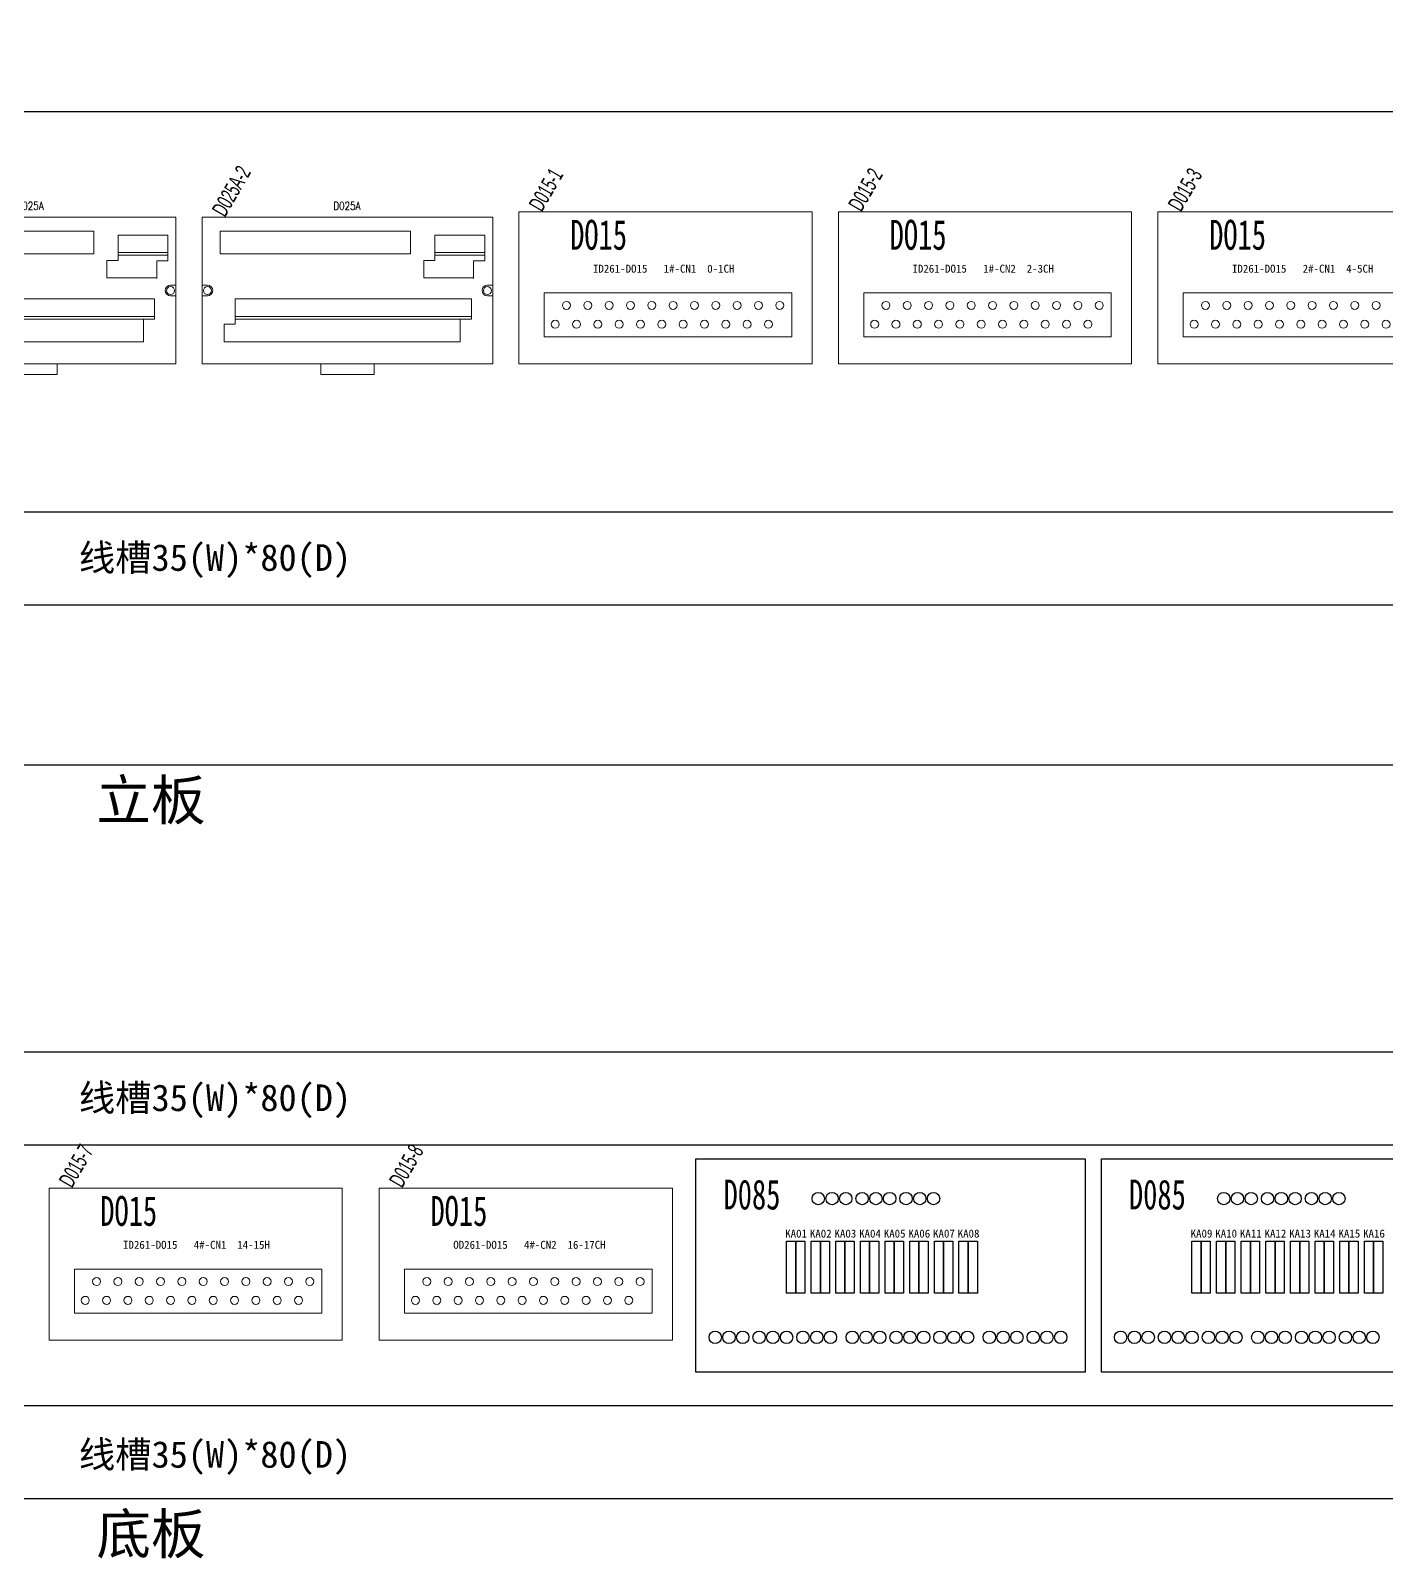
# Model space of a CAD drawing. Header units: millimetres. Extents: x -300 to 5587, y 233 to 3316.
# Drawn here: x 2533 to 3041, y 999 to 1571 of the extents above; entities that cross this region are included whole.
import ezdxf
from ezdxf.enums import TextEntityAlignment as Align

# ---------------------------------------------------------------- set-up
doc = ezdxf.new("R2010")
doc.units = ezdxf.units.MM
doc.layers.add('细实线层', color=7, linetype='Continuous')
doc.styles.get("Standard").update_dxf_attribs({"font": ''})
doc.styles.add('WD', font='romans.shx', dxfattribs={"width": 0.8, "bigfont": 'gbcbig.shx'})
doc.styles.add('宋', font='', dxfattribs={"width": 0.7})
doc.styles.add('样式 8', font='arial.ttf', dxfattribs={"width": 0.6, "height": 2.5})
doc.styles.get('Standard').set_extended_font_data('SimSun')
doc.styles.get('宋').set_extended_font_data('SimSun')

# ---------------------------------------------------------------- blocks, each defined once
blk = doc.blocks.new('D015')
at = {"lineweight": 0}
for p, q in [((4907.11, 1796), (4797.11, 1796)), ((4907.11, 1739), (4907.11, 1796)), ((4797.11, 1739), (4907.11, 1739))]:
    blk.add_line(p, q, dxfattribs=at)
for centre in [(4814.94, 1760.94), (4822.94, 1760.94), (4830.94, 1760.94), (4838.94, 1760.94), (4846.94, 1760.94), (4854.94, 1760.94), (4862.94, 1760.94), (4870.94, 1760.94), (4878.94, 1760.94), (4886.94, 1760.94), (4894.94, 1760.94), (4810.7, 1753.88), (4818.7, 1753.88), (4826.7, 1753.88), (4834.7, 1753.88), (4842.7, 1753.88), (4850.7, 1753.88), (4858.7, 1753.88), (4866.7, 1753.88), (4874.7, 1753.88), (4882.7, 1753.88), (4890.7, 1753.88)]:
    blk.add_circle(centre, 1.5, dxfattribs=at)
at = {"layer": '细实线层', "lineweight": 0}
for p, q in [((4797.11, 1796), (4797.11, 1739)), ((4806.62, 1749.13), (4806.62, 1765.59)), ((4806.62, 1765.59), (4899.47, 1765.59)), ((4899.47, 1765.59), (4899.47, 1749.13)), ((4899.47, 1749.13), (4806.62, 1749.13))]:
    blk.add_line(p, q, dxfattribs=at)
at = {"lineweight": 0, "insert": (4816.32, 1793.01), "char_height": 11.2, "width": 74.3703, "attachment_point": 1, "style": '宋'}
blk.add_mtext('DO15', dxfattribs=at)
blk = doc.blocks.new('DQ40A')
at = {"lineweight": 0}
for p, q in [((87.32, 38.83), (87.32, 48.33)), ((87.32, 48.33), (106, 48.33)), ((106, 38.64), (106, 48.33)), ((87.32, 41.76), (106, 41.76)), ((87.32, 40.76), (106, 40.76)), ((83.15, 32.27), (83.15, 38.83)), ((83.15, 38.83), (87.32, 38.83)), ((101.83, 32.08), (101.83, 38.64)), ((101.83, 38.64), (106, 38.64)), ((2, 29.5), (0, 29.5)), ((83.15, 32.27), (101.83, 32.27)), ((107, 29.5), (109, 29.5)), ((2, 25.5), (0, 25.5)), ((12.43, 14.85), (12.43, 24.35)), ((12.43, 24.35), (101, 24.35)), ((101, 16.78), (101, 24.35)), ((107, 25.5), (109, 25.5)), ((12.43, 17.78), (101, 17.78)), ((8.26, 8.29), (8.26, 14.85)), ((8.26, 14.85), (12.43, 14.85)), ((12.43, 16.78), (101, 16.78)), ((96.83, 8.29), (96.83, 16.78)), ((8.26, 8.29), (96.83, 8.29))]:
    blk.add_line(p, q, dxfattribs=at)
for points in [[(0, 55), (109, 55), (109, 0), (0, 0)], [(6.81, 49.79), (78.21, 49.79), (78.21, 41.29), (6.81, 41.29)], [(44.5, 0), (64.5, 0), (64.5, -4), (44.5, -4)]]:
    blk.add_lwpolyline(points, close=True, dxfattribs=at)
for centre in [(2, 27.5), (107, 27.5)]:
    blk.add_circle(centre, 1.5, dxfattribs=at)
for centre, start, end in [((2, 27.5), 270, 90), ((107, 27.5), 90, 270)]:
    blk.add_arc(centre, 2, start, end, dxfattribs=at)
at = {"lineweight": 0, "style": 'WD', "width": 0.8}
blk.add_attdef('型号', text='', height=3, dxfattribs=at).set_placement((54.32, 59.28), align=Align.MIDDLE)

msp = doc.modelspace()

# ---------------------------------------------------------------- linework, layer by layer
for p, q in [((3146.743, 1541.019), (2046.126, 1541.019)), ((2046.126, 1391.019), (3146.743, 1391.019)), ((3146.743, 1356.019), (2046.126, 1356.019)), ((2046.126, 1188.44), (3426.126, 1188.44)), ((3426.126, 1153.44), (2046.126, 1153.44)), ((2046.126, 1055.839), (3426.126, 1055.839)), ((3461.126, 1020.839), (2011.126, 1020.839))]:
    msp.add_line(p, q)
msp.add_lwpolyline([(3146.743, 1296.019), (2011.126, 1296.019), (2011.126, 1756.019), (3461.126, 1756.019), (3461.126, 1296.019)])
for points in [[(2782.257, 1148.348), (2928.257, 1148.348), (2928.257, 1068.348), (2782.257, 1068.348)], [(2934.349, 1148.348), (3080.349, 1148.348), (3080.349, 1068.348), (2934.349, 1068.348)], [(2816.216, 1117.499), (2819.661, 1117.499), (2819.661, 1098.052), (2816.216, 1098.052)], [(2819.661, 1117.499), (2823.107, 1117.499), (2823.107, 1098.052), (2819.661, 1098.052)], [(2825.459, 1117.499), (2828.905, 1117.499), (2828.905, 1098.052), (2825.459, 1098.052)], [(2828.905, 1117.499), (2832.351, 1117.499), (2832.351, 1098.052), (2828.905, 1098.052)], [(2834.703, 1117.499), (2838.148, 1117.499), (2838.148, 1098.052), (2834.703, 1098.052)], [(2838.148, 1117.499), (2841.594, 1117.499), (2841.594, 1098.052), (2838.148, 1098.052)], [(2843.946, 1117.499), (2847.392, 1117.499), (2847.392, 1098.052), (2843.946, 1098.052)], [(2847.392, 1117.499), (2850.838, 1117.499), (2850.838, 1098.052), (2847.392, 1098.052)], [(2853.19, 1117.499), (2856.635, 1117.499), (2856.635, 1098.052), (2853.19, 1098.052)], [(2856.635, 1117.499), (2860.081, 1117.499), (2860.081, 1098.052), (2856.635, 1098.052)], [(2862.433, 1117.499), (2865.879, 1117.499), (2865.879, 1098.052), (2862.433, 1098.052)], [(2865.879, 1117.499), (2869.325, 1117.499), (2869.325, 1098.052), (2865.879, 1098.052)], [(2871.677, 1117.499), (2875.122, 1117.499), (2875.122, 1098.052), (2871.677, 1098.052)], [(2875.122, 1117.499), (2878.568, 1117.499), (2878.568, 1098.052), (2875.122, 1098.052)], [(2880.92, 1117.499), (2884.366, 1117.499), (2884.366, 1098.052), (2880.92, 1098.052)], [(2884.366, 1117.499), (2887.812, 1117.499), (2887.812, 1098.052), (2884.366, 1098.052)], [(2968.307, 1117.499), (2971.753, 1117.499), (2971.753, 1098.052), (2968.307, 1098.052)], [(2971.753, 1117.499), (2975.199, 1117.499), (2975.199, 1098.052), (2971.753, 1098.052)], [(2977.551, 1117.499), (2980.997, 1117.499), (2980.997, 1098.052), (2977.551, 1098.052)], [(2980.997, 1117.499), (2984.442, 1117.499), (2984.442, 1098.052), (2980.997, 1098.052)], [(2986.795, 1117.499), (2990.24, 1117.499), (2990.24, 1098.052), (2986.795, 1098.052)], [(2990.24, 1117.499), (2993.686, 1117.499), (2993.686, 1098.052), (2990.24, 1098.052)], [(2996.038, 1117.499), (2999.484, 1117.499), (2999.484, 1098.052), (2996.038, 1098.052)], [(2999.484, 1117.499), (3002.929, 1117.499), (3002.929, 1098.052), (2999.484, 1098.052)], [(3005.282, 1117.499), (3008.727, 1117.499), (3008.727, 1098.052), (3005.282, 1098.052)], [(3008.727, 1117.499), (3012.173, 1117.499), (3012.173, 1098.052), (3008.727, 1098.052)], [(3014.525, 1117.499), (3017.971, 1117.499), (3017.971, 1098.052), (3014.525, 1098.052)], [(3017.971, 1117.499), (3021.416, 1117.499), (3021.416, 1098.052), (3017.971, 1098.052)], [(3023.769, 1117.499), (3027.214, 1117.499), (3027.214, 1098.052), (3023.769, 1098.052)], [(3027.214, 1117.499), (3030.66, 1117.499), (3030.66, 1098.052), (3027.214, 1098.052)], [(3033.012, 1117.499), (3036.458, 1117.499), (3036.458, 1098.052), (3033.012, 1098.052)], [(3036.458, 1117.499), (3039.903, 1117.499), (3039.903, 1098.052), (3036.458, 1098.052)]]:
    msp.add_lwpolyline(points, close=True)
for centre in [(2828.132, 1133.466), (2833.293, 1133.466), (2838.454, 1133.466), (2844.59, 1133.466), (2849.751, 1133.466), (2854.912, 1133.466), (2861.047, 1133.466), (2866.208, 1133.466), (2871.369, 1133.466), (2980.224, 1133.466), (2985.385, 1133.466), (2990.546, 1133.466), (2996.681, 1133.466), (3001.843, 1133.466), (3007.004, 1133.466), (3013.139, 1133.466), (3018.3, 1133.466), (3023.461, 1133.466), (2789.469, 1081.451), (2794.63, 1081.451), (2799.791, 1081.451), (2805.926, 1081.451), (2811.087, 1081.451), (2816.248, 1081.451), (2822.384, 1081.451), (2827.545, 1081.451), (2832.706, 1081.451), (2840.887, 1081.451), (2846.048, 1081.451), (2851.209, 1081.451), (2857.344, 1081.451), (2862.505, 1081.451), (2867.666, 1081.451), (2873.802, 1081.451), (2878.963, 1081.451), (2884.124, 1081.451), (2892.305, 1081.451), (2897.466, 1081.451), (2902.627, 1081.451), (2908.762, 1081.451), (2913.923, 1081.451), (2919.084, 1081.451), (2941.56, 1081.451), (2946.721, 1081.451), (2951.883, 1081.451), (2958.018, 1081.451), (2963.179, 1081.451), (2968.34, 1081.451), (2974.475, 1081.451), (2979.636, 1081.451), (2984.798, 1081.451), (2992.979, 1081.451), (2998.14, 1081.451), (3003.301, 1081.451), (3009.436, 1081.451), (3014.597, 1081.451), (3019.758, 1081.451), (3025.893, 1081.451), (3031.055, 1081.451), (3036.216, 1081.451)]:
    msp.add_circle(centre, 2.319)

# ---------------------------------------------------------------- block references
at = {"lineweight": 0}
for p in [(2478.138, 1446.47), (2596.992, 1446.47)]:
    msp.add_blockref('DQ40A', p, dxfattribs=at).add_auto_attribs({'型号': 'D025A'})
for p in [(-2081.267, -292.534), (-1961.413, -292.534), (-1841.559, -292.534), (-2257.553, -658.57), (-2133.673, -658.57)]:
    msp.add_blockref('D015', p)

# ---------------------------------------------------------------- texts
at = {"lineweight": 0, "style": '样式 8', "width": 0.6}
for s, p in [('D025A-2', (2605.591, 1501.194)), ('D015-1', (2724.445, 1503.194)), ('D015-2', (2844.299, 1503.194)), ('D015-3', (2964.153, 1503.194)), ('D015-7', (2548.158, 1137.157)), ('D015-8', (2672.039, 1137.157))]:
    msp.add_text(s, height=6, rotation=60, dxfattribs=at).set_placement(p)
at = {"color": 0, "lineweight": -2, "char_height": 3, "attachment_point": 1}
for s, insert, width in [('ID261-DO15   1#-CN1  0-1CH               ', (2743.611, 1483.67), 61.03402), ('{\\fSimSun|b0|i0|c134|p2;ID261-DO15   1#-CN2  2-3CH }              ', (2863.465, 1483.67), 61.03402), ('ID261-DO15   2#-CN1  4-5CH               ', (2983.319, 1483.67), 61.03402), ('{ID261-DO15   4#-CN1  14-15H }              ', (2567.324, 1117.634), 61.03402), ('{OD261-DO15   4#-CN2  16-17CH}              ', (2691.205, 1117.634), 61.03402), ('KA01              ', (2815.731, 1121.845), 6.50225), ('KA02              ', (2824.975, 1121.845), 6.50225), ('KA03              ', (2834.218, 1121.845), 6.50225), ('KA04              ', (2843.462, 1121.845), 6.50225), ('KA05              ', (2852.705, 1121.845), 6.50225), ('KA06              ', (2861.949, 1121.845), 6.50225), ('KA07              ', (2871.192, 1121.845), 6.50225), ('KA08              ', (2880.436, 1121.845), 6.50225), ('KA09              ', (2967.823, 1121.845), 6.50225), ('KA10              ', (2977.066, 1121.845), 6.50225), ('KA11              ', (2986.31, 1121.845), 6.50225), ('KA12              ', (2995.553, 1121.845), 6.50225), ('KA13              ', (3004.797, 1121.845), 6.50225), ('KA14              ', (3014.04, 1121.845), 6.50225), ('KA15              ', (3023.284, 1121.845), 6.50225), ('KA16              ', (3032.527, 1121.845), 6.50225)]:
    msp.add_mtext(s, dxfattribs=dict(at, insert=insert, width=width))
at = {"lineweight": 0, "attachment_point": 1}
for s, insert, char_height, width in [('线槽35(W)*80(D)', (2550.743, 1378.861), 10, 120.02374), ('立板', (2557.329, 1290.425), 15, 80.51664), ('线槽35(W)*80(D)', (2550.743, 1176.282), 10, 120.02374), ('线槽35(W)*80(D)', (2550.743, 1042.538), 10, 120.02374), ('底板', (2557.329, 1015.245), 15, 80.51664)]:
    msp.add_mtext(s, dxfattribs=dict(at, insert=insert, char_height=char_height, width=width))
at = {"lineweight": 0, "char_height": 11.2, "width": 74.37029, "attachment_point": 1, "style": '宋'}
for insert in [(2792.594, 1140.592), (2944.686, 1140.592)]:
    msp.add_mtext('D085', dxfattribs=dict(at, insert=insert))

doc.saveas('drawing.dxf')
